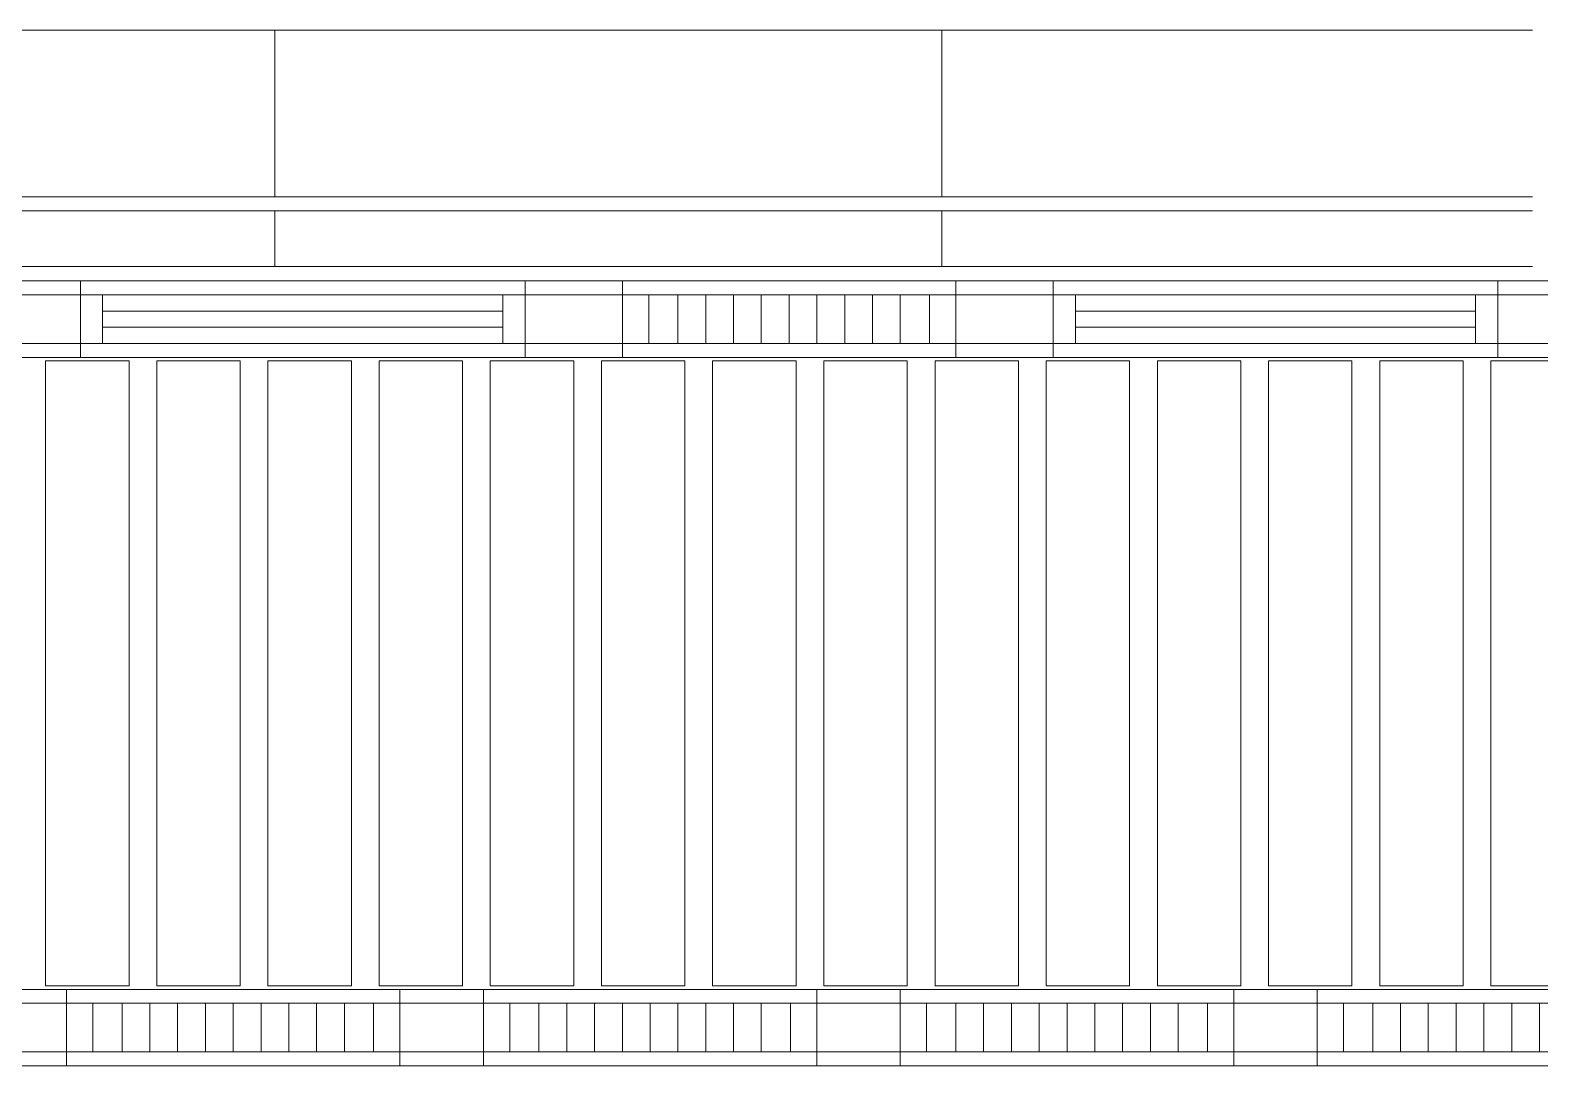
# Model space of a CAD drawing. Header units: millimetres. Extents: x -962357 to -591296, y -223672 to 59420.
# Drawn here: x -831061 to -825629, y -223672 to -219944 of the extents above; entities that cross this region are included whole.
import ezdxf

# ---------------------------------------------------------------- set-up
doc = ezdxf.new("R2010")
doc.units = ezdxf.units.MM
doc.linetypes.add('DPA_Hidden 50', pattern=[3, 2, -1])
doc.layers.add('A-GLAZ-CURT', color=2, linetype='Continuous', lineweight=9)

# ---------------------------------------------------------------- blocks, each defined once
blk = doc.blocks.new('DPA_CP_Metal Ceiling Panel - Vertical Panel with Gap-11114031-4160-01 UPPER PLATFORM LEVEL - REFLECTED CEILING PLAN')
at = {"layer": 'A-GLAZ-CURT'}
for p, q in [((-849807.4, 2689), (-849807.4, 439)), ((-849507.4, 2689), (-849807.4, 2689)), ((-849507.4, 2689), (-849807.4, 2689)), ((-849807.4, 2689), (-849807.4, 439)), ((-849807.4, 439), (-849807.4, 2689)), ((-849807.4, 2689), (-849507.4, 2689)), ((-849507.4, 2689), (-849507.4, 439)), ((-849507.4, 439), (-849507.4, 2689)), ((-849507.4, 2689), (-849507.4, 439)), ((-849507.4, 439), (-849807.4, 439)), ((-849807.4, 439), (-849507.4, 439)), ((-849507.4, 439), (-849807.4, 439))]:
    blk.add_line(p, q, dxfattribs=at)
blk = doc.blocks.new('System Panel - DPA-AR_Metal Ceiling Rectangular Panel-13139259-4160-01 UPPER PLATFORM LEVEL - REFLECTED CEILING PLAN')
at = {"layer": 'A-GLAZ-CURT'}
for p, q in [((-741107.4, 4129), (-743507.4, 4129)), ((-743507.4, 4129), (-743507.4, 3929)), ((-743507.4, 3929), (-743507.4, 4129)), ((-743507.4, 4129), (-741107.4, 4129)), ((-741107.4, 3929), (-741107.4, 4129)), ((-741107.4, 4129), (-741107.4, 3929)), ((-743507.4, 3929), (-741107.4, 3929)), ((-741107.4, 3929), (-743507.4, 3929))]:
    blk.add_line(p, q, dxfattribs=at)
blk = doc.blocks.new('System Panel - DPA-AR_Metal Ceiling Rectangular Panel-V28-4160-01 UPPER PLATFORM LEVEL - REFLECTED CEILING PLAN')
at = {"layer": 'A-GLAZ-CURT'}
for p, q in [((-825657.4, 3229), (-827782.3, 3229)), ((-827782.3, 3229), (-827782.3, 3029)), ((-827782.3, 3029), (-827782.3, 3229)), ((-827782.3, 3229), (-825657.4, 3229)), ((-827782.3, 3029), (-825657.3, 3029)), ((-825657.3, 3029), (-827782.3, 3029))]:
    blk.add_line(p, q, dxfattribs=at)
blk = doc.blocks.new('System Panel - DPA-AR_Metal Ceiling Rectangular Panel-13139299-4160-01 UPPER PLATFORM LEVEL - REFLECTED CEILING PLAN')
at = {"layer": 'A-GLAZ-CURT'}
for p, q in [((-818782.4, 3879), (-821182.4, 3879)), ((-821182.4, 3879), (-821182.4, 3279)), ((-821182.4, 3279), (-821182.4, 3879)), ((-821182.4, 3879), (-818782.4, 3879)), ((-818782.4, 3279), (-818782.4, 3879)), ((-818782.4, 3879), (-818782.4, 3279)), ((-821182.4, 3279), (-818782.4, 3279)), ((-818782.4, 3279), (-821182.4, 3279))]:
    blk.add_line(p, q, dxfattribs=at)
blk = doc.blocks.new('System Panel - DPA-AR_Metal Ceiling Rectangular Panel-V29-4160-01 UPPER PLATFORM LEVEL - REFLECTED CEILING PLAN')
at = {"layer": 'A-GLAZ-CURT'}
for p, q in [((-825657.4, 3879), (-827782.3, 3879)), ((-827782.3, 3879), (-827782.3, 3279)), ((-827782.3, 3279), (-827782.3, 3879)), ((-827782.3, 3879), (-825657.4, 3879)), ((-827782.3, 3279), (-825657.4, 3279)), ((-825657.4, 3279), (-827782.3, 3279))]:
    blk.add_line(p, q, dxfattribs=at)
blk = doc.blocks.new('DPA_CP_Metal Ceiling Luminaire2 - Linear Luminaire-12404975-4160-01 UPPER PLATFORM LEVEL - REFLECTED CEILING PLAN')
at = {"layer": 'A-GLAZ-CURT'}
for p, q in [((-786932.4, 2701.5), (-786932.4, 2976.5)), ((-786932.4, 2976.5), (-785732.4, 2976.5)), ((-786932.4, 2976.5), (-786932.4, 2701.5)), ((-785732.4, 2976.5), (-786932.4, 2976.5)), ((-786932.4, 2976.5), (-785732.4, 2976.5)), ((-786932.4, 2939), (-786932.4, 2701.5)), ((-785732.4, 2976.5), (-785732.4, 2701.5)), ((-785732.4, 2701.5), (-785732.4, 2976.5)), ((-785732.4, 2939), (-785732.4, 2701.5)), ((-786932.4, 2926.5), (-785732.4, 2926.5)), ((-786932.4, 2751.5), (-785732.4, 2751.5)), ((-785732.4, 2701.5), (-786932.4, 2701.5)), ((-785732.4, 2701.5), (-786932.4, 2701.5)), ((-786932.4, 2701.5), (-785732.4, 2701.5))]:
    blk.add_line(p, q, dxfattribs=at)
at = {"layer": 'A-GLAZ-CURT', "linetype": 'DPA_Hidden 50'}
for p, q in [((-786837.4, 2926.5), (-786837.4, 2751.5)), ((-786732.4, 2926.5), (-786732.4, 2751.5)), ((-786632.4, 2926.5), (-786632.4, 2751.5)), ((-786532.4, 2926.5), (-786532.4, 2751.5)), ((-786432.4, 2926.5), (-786432.4, 2751.5)), ((-786332.4, 2926.5), (-786332.4, 2751.5)), ((-786232.4, 2926.5), (-786232.4, 2751.5)), ((-786132.4, 2926.5), (-786132.4, 2751.5)), ((-786032.4, 2926.5), (-786032.4, 2751.5)), ((-785932.4, 2926.5), (-785932.4, 2751.5)), ((-785827.4, 2926.5), (-785827.4, 2751.5))]:
    blk.add_line(p, q, dxfattribs=at)
blk = doc.blocks.new('DPA_CP_Metal Ceiling Panel1 - Horizontal with Gap-13297912-4160-01 UPPER PLATFORM LEVEL - REFLECTED CEILING PLAN')
at = {"layer": 'A-GLAZ-CURT'}
for p, q in [((-786232.4, 151.5), (-786232.4, 426.5)), ((-786232.4, 151.5), (-786232.4, 426.5)), ((-786232.4, 426.5), (-785932.4, 426.5)), ((-786232.4, 426.5), (-785932.4, 426.5)), ((-786232.4, 151.5), (-786232.4, 426.5)), ((-785932.4, 151.5), (-785932.4, 426.5)), ((-785932.4, 426.5), (-785932.4, 151.5)), ((-785932.4, 426.5), (-785932.4, 151.5)), ((-786232.4, 376.5), (-785932.4, 376.5)), ((-786232.4, 201.5), (-785932.4, 201.5)), ((-786232.4, 151.5), (-785932.4, 151.5)), ((-785932.4, 151.5), (-786232.4, 151.5)), ((-785932.4, 151.5), (-786232.4, 151.5))]:
    blk.add_line(p, q, dxfattribs=at)
blk = doc.blocks.new('DPA_CP_Metal Ceiling Air Supply1 - Linear Diffuser Air Supply-12404980-4160-01 UPPER PLATFORM LEVEL - REFLECTED CEILING PLAN')
at = {"layer": 'A-GLAZ-CURT'}
for p, q in [((-788882.4, 2701.5), (-788882.4, 2976.5)), ((-788882.4, 2976.5), (-787282.4, 2976.5)), ((-788882.4, 2701.5), (-788882.4, 2976.5)), ((-788882.4, 2976.5), (-787282.4, 2976.5)), ((-788882.4, 2976.5), (-787282.4, 2976.5)), ((-788882.4, 2701.5), (-788882.4, 2976.5)), ((-787282.4, 2701.5), (-787282.4, 2976.5)), ((-787282.4, 2976.5), (-787282.4, 2701.5)), ((-787282.4, 2976.5), (-787282.4, 2701.5)), ((-787282.4, 2926.5), (-788882.4, 2926.5)), ((-788802.4, 2926.5), (-788802.4, 2751.5)), ((-787362.4, 2926.5), (-787362.4, 2751.5)), ((-787282.4, 2751.5), (-788882.4, 2751.5)), ((-788882.4, 2701.5), (-787282.4, 2701.5)), ((-787282.4, 2701.5), (-788882.4, 2701.5)), ((-787282.4, 2701.5), (-788882.4, 2701.5))]:
    blk.add_line(p, q, dxfattribs=at)
at = {"layer": 'A-GLAZ-CURT', "linetype": 'DPA_Hidden 50'}
for p, q in [((-787362.4, 2868.2), (-788802.4, 2868.2)), ((-787362.4, 2809.9), (-788802.4, 2809.9))]:
    blk.add_line(p, q, dxfattribs=at)
blk = doc.blocks.new('DPA_CP_Metal Ceiling Panel1 - Horizontal with Gap-16028279-4160-01 UPPER PLATFORM LEVEL - REFLECTED CEILING PLAN')
at = {"layer": 'A-GLAZ-CURT'}
for p, q in [((-787282.4, 2701.5), (-787282.4, 2976.5)), ((-787282.4, 2701.5), (-787282.4, 2976.5)), ((-787282.4, 2976.5), (-786932.4, 2976.5)), ((-787282.4, 2976.5), (-786932.4, 2976.5)), ((-787282.4, 2701.5), (-787282.4, 2976.5)), ((-786932.4, 2701.5), (-786932.4, 2976.5)), ((-786932.4, 2976.5), (-786932.4, 2701.5)), ((-786932.4, 2976.5), (-786932.4, 2701.5)), ((-787282.4, 2926.5), (-786932.4, 2926.5)), ((-787282.4, 2751.5), (-786932.4, 2751.5)), ((-787282.4, 2701.5), (-786932.4, 2701.5)), ((-786932.4, 2701.5), (-787282.4, 2701.5)), ((-786932.4, 2701.5), (-787282.4, 2701.5))]:
    blk.add_line(p, q, dxfattribs=at)

msp = doc.modelspace()

# ---------------------------------------------------------------- block references
at = {"layer": 'A-GLAZ-CURT'}
for name, p in [('System Panel - DPA-AR_Metal Ceiling Rectangular Panel-13139299-4160-01 UPPER PLATFORM LEVEL - REFLECTED CEILING PLAN', (-11397.6, -223823.5)), ('System Panel - DPA-AR_Metal Ceiling Rectangular Panel-13139299-4160-01 UPPER PLATFORM LEVEL - REFLECTED CEILING PLAN', (-8997.6, -223823.5)), ('System Panel - DPA-AR_Metal Ceiling Rectangular Panel-V29-4160-01 UPPER PLATFORM LEVEL - REFLECTED CEILING PLAN', (2.4, -223823.5)), ('System Panel - DPA-AR_Metal Ceiling Rectangular Panel-13139259-4160-01 UPPER PLATFORM LEVEL - REFLECTED CEILING PLAN', (-89072.6, -224723.5)), ('System Panel - DPA-AR_Metal Ceiling Rectangular Panel-13139259-4160-01 UPPER PLATFORM LEVEL - REFLECTED CEILING PLAN', (-86672.6, -224723.5)), ('System Panel - DPA-AR_Metal Ceiling Rectangular Panel-V28-4160-01 UPPER PLATFORM LEVEL - REFLECTED CEILING PLAN', (2.4, -223823.5)), ('DPA_CP_Metal Ceiling Panel1 - Horizontal with Gap-16028279-4160-01 UPPER PLATFORM LEVEL - REFLECTED CEILING PLAN', (-43947.6, -223823.5)), ('DPA_CP_Metal Ceiling Panel1 - Horizontal with Gap-16028279-4160-01 UPPER PLATFORM LEVEL - REFLECTED CEILING PLAN', (-43947.6, -223823.5)), ('DPA_CP_Metal Ceiling Air Supply1 - Linear Diffuser Air Supply-12404980-4160-01 UPPER PLATFORM LEVEL - REFLECTED CEILING PLAN', (-41997.6, -223823.5)), ('DPA_CP_Metal Ceiling Air Supply1 - Linear Diffuser Air Supply-12404980-4160-01 UPPER PLATFORM LEVEL - REFLECTED CEILING PLAN', (-41997.6, -223823.5)), ('DPA_CP_Metal Ceiling Panel1 - Horizontal with Gap-16028279-4160-01 UPPER PLATFORM LEVEL - REFLECTED CEILING PLAN', (-41997.6, -223823.5)), ('DPA_CP_Metal Ceiling Panel1 - Horizontal with Gap-16028279-4160-01 UPPER PLATFORM LEVEL - REFLECTED CEILING PLAN', (-41997.6, -223823.5)), ('DPA_CP_Metal Ceiling Luminaire2 - Linear Luminaire-12404975-4160-01 UPPER PLATFORM LEVEL - REFLECTED CEILING PLAN', (-41997.6, -223823.5)), ('DPA_CP_Metal Ceiling Luminaire2 - Linear Luminaire-12404975-4160-01 UPPER PLATFORM LEVEL - REFLECTED CEILING PLAN', (-41997.6, -223823.5)), ('DPA_CP_Metal Ceiling Panel1 - Horizontal with Gap-16028279-4160-01 UPPER PLATFORM LEVEL - REFLECTED CEILING PLAN', (-40447.6, -223823.5)), ('DPA_CP_Metal Ceiling Panel1 - Horizontal with Gap-16028279-4160-01 UPPER PLATFORM LEVEL - REFLECTED CEILING PLAN', (-40447.6, -223823.5)), ('DPA_CP_Metal Ceiling Air Supply1 - Linear Diffuser Air Supply-12404980-4160-01 UPPER PLATFORM LEVEL - REFLECTED CEILING PLAN', (-38497.6, -223823.5)), ('DPA_CP_Metal Ceiling Air Supply1 - Linear Diffuser Air Supply-12404980-4160-01 UPPER PLATFORM LEVEL - REFLECTED CEILING PLAN', (-38497.6, -223823.5)), ('DPA_CP_Metal Ceiling Panel1 - Horizontal with Gap-16028279-4160-01 UPPER PLATFORM LEVEL - REFLECTED CEILING PLAN', (-38497.6, -223823.5)), ('DPA_CP_Metal Ceiling Panel1 - Horizontal with Gap-16028279-4160-01 UPPER PLATFORM LEVEL - REFLECTED CEILING PLAN', (-38497.6, -223823.5)), ('DPA_CP_Metal Ceiling Panel - Vertical Panel with Gap-11114031-4160-01 UPPER PLATFORM LEVEL - REFLECTED CEILING PLAN', (18802.4, -223823.5)), ('DPA_CP_Metal Ceiling Panel - Vertical Panel with Gap-11114031-4160-01 UPPER PLATFORM LEVEL - REFLECTED CEILING PLAN', (19202.4, -223823.5)), ('DPA_CP_Metal Ceiling Panel - Vertical Panel with Gap-11114031-4160-01 UPPER PLATFORM LEVEL - REFLECTED CEILING PLAN', (19602.4, -223823.5)), ('DPA_CP_Metal Ceiling Panel - Vertical Panel with Gap-11114031-4160-01 UPPER PLATFORM LEVEL - REFLECTED CEILING PLAN', (20002.4, -223823.5)), ('DPA_CP_Metal Ceiling Panel - Vertical Panel with Gap-11114031-4160-01 UPPER PLATFORM LEVEL - REFLECTED CEILING PLAN', (20402.4, -223823.5)), ('DPA_CP_Metal Ceiling Panel - Vertical Panel with Gap-11114031-4160-01 UPPER PLATFORM LEVEL - REFLECTED CEILING PLAN', (20802.4, -223823.5)), ('DPA_CP_Metal Ceiling Panel - Vertical Panel with Gap-11114031-4160-01 UPPER PLATFORM LEVEL - REFLECTED CEILING PLAN', (21202.4, -223823.5)), ('DPA_CP_Metal Ceiling Panel - Vertical Panel with Gap-11114031-4160-01 UPPER PLATFORM LEVEL - REFLECTED CEILING PLAN', (21602.4, -223823.5)), ('DPA_CP_Metal Ceiling Panel - Vertical Panel with Gap-11114031-4160-01 UPPER PLATFORM LEVEL - REFLECTED CEILING PLAN', (22002.4, -223823.5)), ('DPA_CP_Metal Ceiling Panel - Vertical Panel with Gap-11114031-4160-01 UPPER PLATFORM LEVEL - REFLECTED CEILING PLAN', (22402.4, -223823.5)), ('DPA_CP_Metal Ceiling Panel - Vertical Panel with Gap-11114031-4160-01 UPPER PLATFORM LEVEL - REFLECTED CEILING PLAN', (22802.4, -223823.5)), ('DPA_CP_Metal Ceiling Panel - Vertical Panel with Gap-11114031-4160-01 UPPER PLATFORM LEVEL - REFLECTED CEILING PLAN', (23202.4, -223823.5)), ('DPA_CP_Metal Ceiling Panel - Vertical Panel with Gap-11114031-4160-01 UPPER PLATFORM LEVEL - REFLECTED CEILING PLAN', (23602.4, -223823.5)), ('DPA_CP_Metal Ceiling Panel - Vertical Panel with Gap-11114031-4160-01 UPPER PLATFORM LEVEL - REFLECTED CEILING PLAN', (24002.4, -223823.5)), ('DPA_CP_Metal Ceiling Panel1 - Horizontal with Gap-13297912-4160-01 UPPER PLATFORM LEVEL - REFLECTED CEILING PLAN', (-44997.6, -223823.5)), ('DPA_CP_Metal Ceiling Luminaire2 - Linear Luminaire-12404975-4160-01 UPPER PLATFORM LEVEL - REFLECTED CEILING PLAN', (-43997.6, -226373.5)), ('DPA_CP_Metal Ceiling Panel1 - Horizontal with Gap-13297912-4160-01 UPPER PLATFORM LEVEL - REFLECTED CEILING PLAN', (-43497.6, -223823.5)), ('DPA_CP_Metal Ceiling Luminaire2 - Linear Luminaire-12404975-4160-01 UPPER PLATFORM LEVEL - REFLECTED CEILING PLAN', (-42497.6, -226373.5)), ('DPA_CP_Metal Ceiling Panel1 - Horizontal with Gap-13297912-4160-01 UPPER PLATFORM LEVEL - REFLECTED CEILING PLAN', (-41997.6, -223823.5)), ('DPA_CP_Metal Ceiling Luminaire2 - Linear Luminaire-12404975-4160-01 UPPER PLATFORM LEVEL - REFLECTED CEILING PLAN', (-40997.6, -226373.5)), ('DPA_CP_Metal Ceiling Panel1 - Horizontal with Gap-13297912-4160-01 UPPER PLATFORM LEVEL - REFLECTED CEILING PLAN', (-40497.6, -223823.5)), ('DPA_CP_Metal Ceiling Luminaire2 - Linear Luminaire-12404975-4160-01 UPPER PLATFORM LEVEL - REFLECTED CEILING PLAN', (-39497.6, -226373.5))]:
    msp.add_blockref(name, p, dxfattribs=at)

doc.saveas('drawing.dxf')
